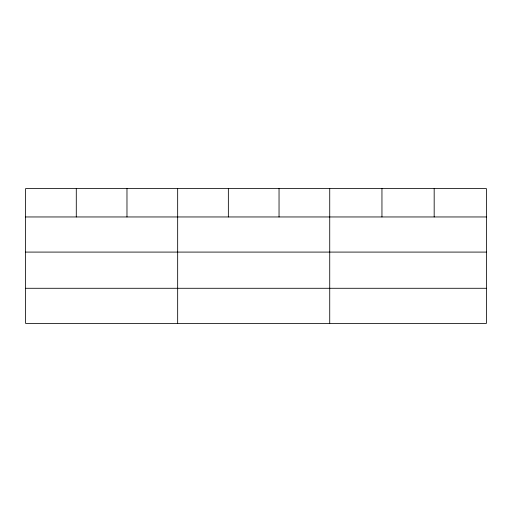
<?xml version="1.0" encoding="UTF-8"?>
<svg xmlns="http://www.w3.org/2000/svg" width="512" height="512" viewBox="0 0 512 512"><rect width="100%" height="100%" fill="white"/><g stroke="black" fill="none" stroke-linecap="round" stroke-linejoin="round"><path stroke-width="0.77" d="M486.4 252.09L486.4 188.589L25.6 188.589L25.6 323.411L486.4 323.411L486.4 252.09L25.6 252.09M25.6 216.96L486.4 216.96M25.6 288.282L486.4 288.282M434.176 188.589L434.176 216.96M381.952 188.589L381.952 216.96M329.728 188.589L329.728 323.411M279.04 188.589L279.04 216.96M228.352 188.589L228.352 216.96M177.664 188.589L177.664 323.411M126.976 188.589L126.976 216.96M76.288 188.589L76.288 216.96"/></g></svg>
